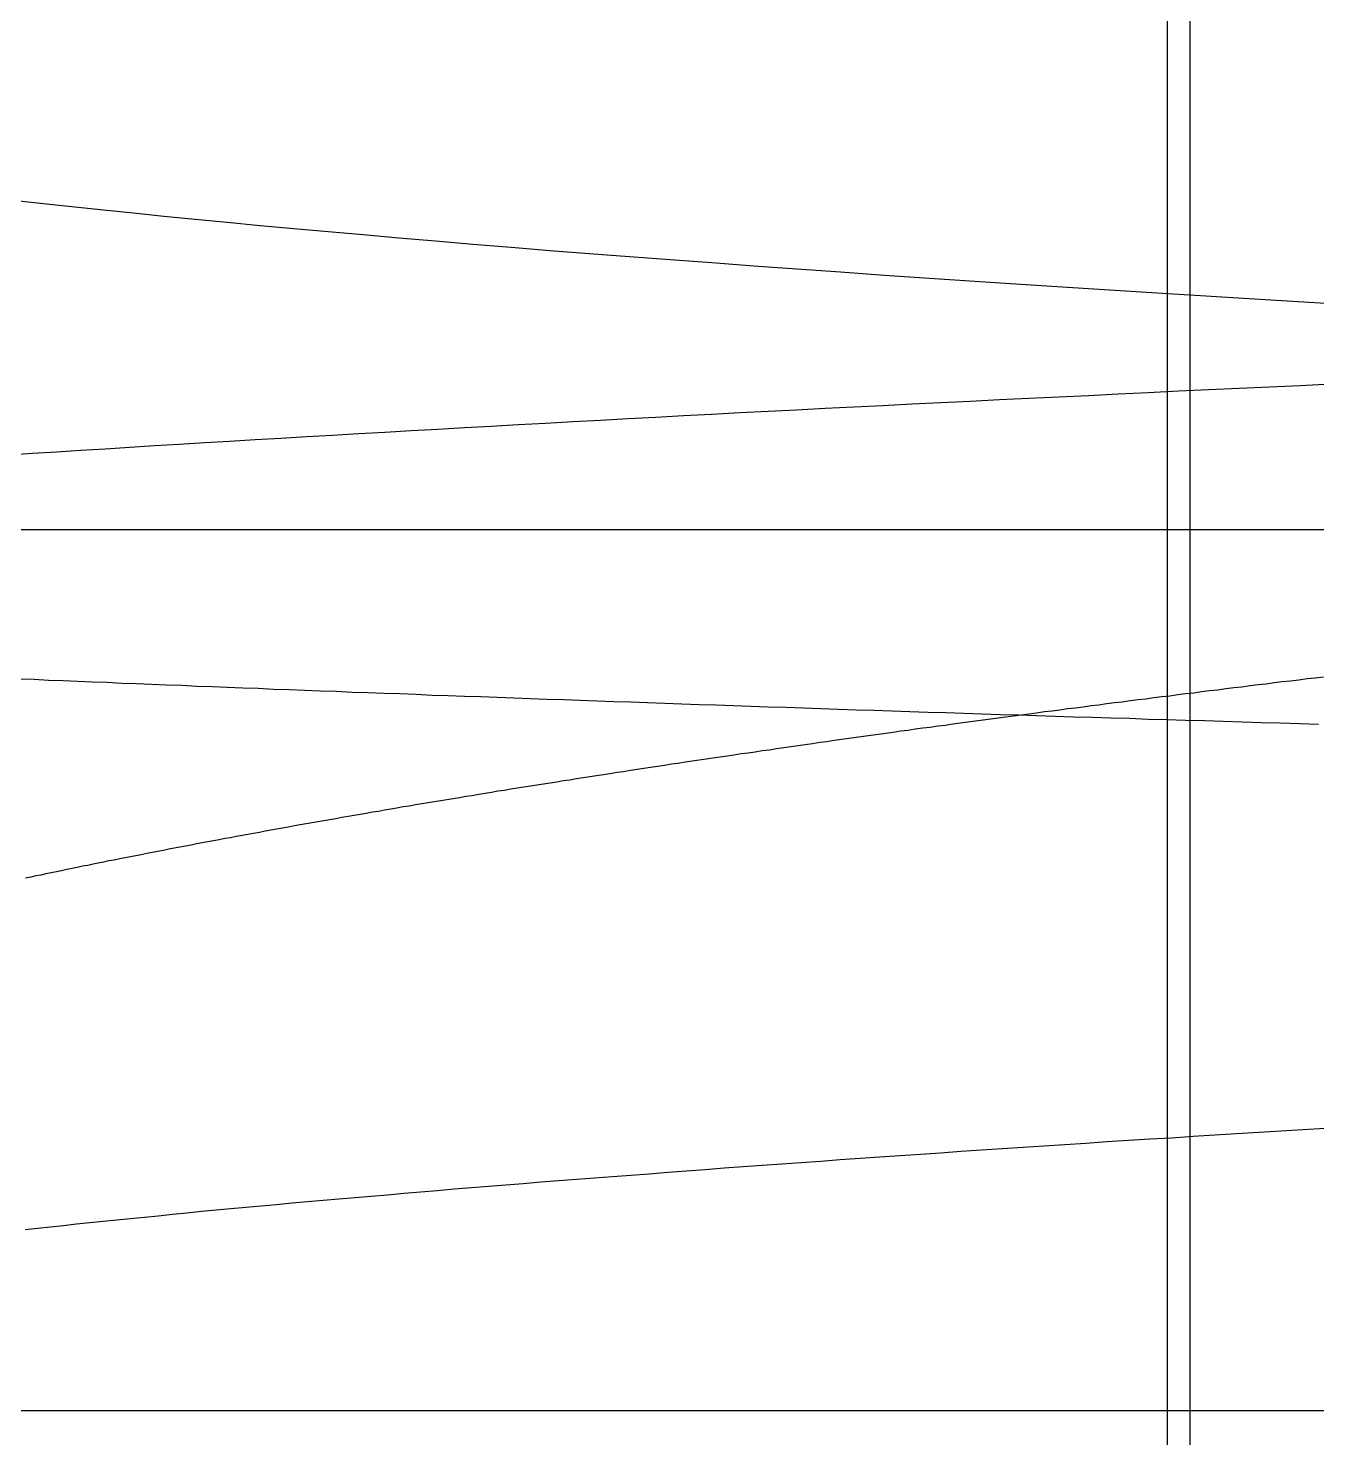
# Model space of a CAD drawing. Header units: millimetres. Extents: x 0 to 36.4, y -3.4 to 62.
# Drawn here: x 30.147 to 30.705, y 55.381 to 55.992 of the extents above; entities that cross this region are included whole.
import ezdxf

# ---------------------------------------------------------------- set-up
doc = ezdxf.new("R2010")
doc.units = ezdxf.units.MM

msp = doc.modelspace()

# ---------------------------------------------------------------- linework, layer by layer
at = {"color": 7, "linetype": 'Continuous'}
for p, q in [((30.6506, 54.7692), (30.6506, 59.8692)), ((30.6406, 59.7992), (30.6406, 52.4992)), ((30.143, 55.9169), (30.1549, 55.9156)), ((30.1549, 55.9156), (30.1671, 55.9142)), ((30.1671, 55.9142), (30.1796, 55.9129)), ((30.1796, 55.9129), (30.1925, 55.9116)), ((30.1925, 55.9116), (30.2057, 55.9102)), ((30.2057, 55.9102), (30.2193, 55.9089)), ((30.2193, 55.9089), (30.2332, 55.9076)), ((30.2332, 55.9076), (30.2474, 55.9062)), ((30.2474, 55.9062), (30.262, 55.9049)), ((30.262, 55.9049), (30.2769, 55.9035)), ((30.2769, 55.9035), (30.2921, 55.9022)), ((30.2921, 55.9022), (30.3076, 55.9008)), ((30.3076, 55.9008), (30.3235, 55.8995)), ((30.3235, 55.8995), (30.3397, 55.8981)), ((30.3397, 55.8981), (30.3562, 55.8968)), ((30.3562, 55.8968), (30.373, 55.8954)), ((30.373, 55.8954), (30.3901, 55.8941)), ((30.3901, 55.8941), (30.4075, 55.8928)), ((30.4075, 55.8928), (30.4252, 55.8914)), ((30.4252, 55.8914), (30.4432, 55.8901)), ((30.4432, 55.8901), (30.4615, 55.8887)), ((30.4615, 55.8887), (30.4801, 55.8874)), ((30.4801, 55.8874), (30.499, 55.8861)), ((30.499, 55.8861), (30.5181, 55.8847)), ((30.5181, 55.8847), (30.5375, 55.8834)), ((30.5375, 55.8834), (30.5572, 55.8821)), ((30.5572, 55.8821), (30.5772, 55.8808)), ((30.5772, 55.8808), (30.5974, 55.8794)), ((30.5974, 55.8794), (30.6179, 55.8781)), ((30.6179, 55.8781), (30.6386, 55.8768)), ((30.6386, 55.8768), (30.6596, 55.8755)), ((30.6596, 55.8755), (30.6808, 55.8742)), ((30.6808, 55.8742), (30.7022, 55.8729)), ((30.7022, 55.8729), (30.7239, 55.8716)), ((30.5936, 55.8318), (30.5807, 55.8312)), ((30.6065, 55.8324), (30.5936, 55.8318)), ((30.6194, 55.833), (30.6065, 55.8324)), ((30.6324, 55.8337), (30.6194, 55.833)), ((30.6455, 55.8343), (30.6324, 55.8337)), ((30.6586, 55.8349), (30.6455, 55.8343)), ((30.6718, 55.8355), (30.6586, 55.8349)), ((30.685, 55.8361), (30.6718, 55.8355)), ((30.6982, 55.8367), (30.685, 55.8361)), ((30.7115, 55.8374), (30.6982, 55.8367)), ((30.4676, 55.8255), (30.4553, 55.8249)), ((30.4799, 55.8261), (30.4676, 55.8255)), ((30.4923, 55.8268), (30.4799, 55.8261)), ((30.5048, 55.8274), (30.4923, 55.8268)), ((30.5173, 55.828), (30.5048, 55.8274)), ((30.5299, 55.8287), (30.5173, 55.828)), ((30.5425, 55.8293), (30.5299, 55.8287)), ((30.5552, 55.8299), (30.5425, 55.8293)), ((30.5679, 55.8306), (30.5552, 55.8299)), ((30.5807, 55.8312), (30.5679, 55.8306)), ((30.3476, 55.8191), (30.336, 55.8184)), ((30.3593, 55.8197), (30.3476, 55.8191)), ((30.3711, 55.8204), (30.3593, 55.8197)), ((30.383, 55.821), (30.3711, 55.8204)), ((30.3949, 55.8216), (30.383, 55.821)), ((30.4068, 55.8223), (30.3949, 55.8216)), ((30.4189, 55.8229), (30.4068, 55.8223)), ((30.431, 55.8236), (30.4189, 55.8229)), ((30.4431, 55.8242), (30.431, 55.8236)), ((30.4553, 55.8249), (30.4431, 55.8242)), ((30.2453, 55.8132), (30.2342, 55.8125)), ((30.2564, 55.8138), (30.2453, 55.8132)), ((30.2675, 55.8145), (30.2564, 55.8138)), ((30.2788, 55.8151), (30.2675, 55.8145)), ((30.2901, 55.8158), (30.2788, 55.8151)), ((30.3015, 55.8165), (30.2901, 55.8158)), ((30.3129, 55.8171), (30.3015, 55.8165)), ((30.3244, 55.8178), (30.3129, 55.8171)), ((30.336, 55.8184), (30.3244, 55.8178)), ((30.1487, 55.8073), (30.1383, 55.8066)), ((30.1591, 55.8079), (30.1487, 55.8073)), ((30.1696, 55.8086), (30.1591, 55.8079)), ((30.1802, 55.8092), (30.1696, 55.8086)), ((30.1909, 55.8099), (30.1802, 55.8092)), ((30.2016, 55.8106), (30.1909, 55.8099)), ((30.2124, 55.8112), (30.2016, 55.8106)), ((30.2233, 55.8119), (30.2124, 55.8112)), ((30.2342, 55.8125), (30.2233, 55.8119)), ((31.3382, 55.7742), (29.7376, 55.7742)), ((30.1495, 55.7093), (30.1433, 55.7095)), ((30.1557, 55.709), (30.1495, 55.7093)), ((30.7012, 55.7096), (30.6976, 55.7091)), ((30.7047, 55.71), (30.7012, 55.7096)), ((30.7083, 55.7104), (30.7047, 55.71)), ((30.162, 55.7088), (30.1557, 55.709)), ((30.1683, 55.7085), (30.162, 55.7088)), ((30.1747, 55.7082), (30.1683, 55.7085)), ((30.1811, 55.708), (30.1747, 55.7082)), ((30.1875, 55.7077), (30.1811, 55.708)), ((30.1939, 55.7075), (30.1875, 55.7077)), ((30.2004, 55.7072), (30.1939, 55.7075)), ((30.2069, 55.7069), (30.2004, 55.7072)), ((30.2135, 55.7067), (30.2069, 55.7069)), ((30.22, 55.7064), (30.2135, 55.7067)), ((30.2266, 55.7062), (30.22, 55.7064)), ((30.2332, 55.7059), (30.2266, 55.7062)), ((30.2399, 55.7056), (30.2332, 55.7059)), ((30.2466, 55.7054), (30.2399, 55.7056)), ((30.2533, 55.7051), (30.2466, 55.7054)), ((30.26, 55.7049), (30.2533, 55.7051)), ((30.2668, 55.7046), (30.26, 55.7049)), ((30.2736, 55.7043), (30.2668, 55.7046)), ((30.2804, 55.7041), (30.2736, 55.7043)), ((30.2873, 55.7038), (30.2804, 55.7041)), ((30.2941, 55.7036), (30.2873, 55.7038)), ((30.3011, 55.7033), (30.2941, 55.7036)), ((30.308, 55.7031), (30.3011, 55.7033)), ((30.315, 55.7028), (30.308, 55.7031)), ((30.6486, 55.7031), (30.6452, 55.7027)), ((30.6521, 55.7035), (30.6486, 55.7031)), ((30.6555, 55.704), (30.6521, 55.7035)), ((30.659, 55.7044), (30.6555, 55.704)), ((30.6625, 55.7048), (30.659, 55.7044)), ((30.666, 55.7053), (30.6625, 55.7048)), ((30.6695, 55.7057), (30.666, 55.7053)), ((30.673, 55.7061), (30.6695, 55.7057)), ((30.6765, 55.7066), (30.673, 55.7061)), ((30.68, 55.707), (30.6765, 55.7066)), ((30.6835, 55.7074), (30.68, 55.707)), ((30.687, 55.7079), (30.6835, 55.7074)), ((30.6905, 55.7083), (30.687, 55.7079)), ((30.6941, 55.7087), (30.6905, 55.7083)), ((30.6976, 55.7091), (30.6941, 55.7087)), ((30.322, 55.7025), (30.315, 55.7028)), ((30.329, 55.7023), (30.322, 55.7025)), ((30.336, 55.702), (30.329, 55.7023)), ((30.3431, 55.7018), (30.336, 55.702)), ((30.3502, 55.7015), (30.3431, 55.7018)), ((30.3574, 55.7013), (30.3502, 55.7015)), ((30.3645, 55.701), (30.3574, 55.7013)), ((30.3717, 55.7007), (30.3645, 55.701)), ((30.3789, 55.7005), (30.3717, 55.7007)), ((30.3862, 55.7002), (30.3789, 55.7005)), ((30.3935, 55.7), (30.3862, 55.7002)), ((30.4008, 55.6997), (30.3935, 55.7)), ((30.4081, 55.6995), (30.4008, 55.6997)), ((30.4154, 55.6992), (30.4081, 55.6995)), ((30.4228, 55.6989), (30.4154, 55.6992)), ((30.4302, 55.6987), (30.4228, 55.6989)), ((30.4377, 55.6984), (30.4302, 55.6987)), ((30.4451, 55.6982), (30.4377, 55.6984)), ((30.4526, 55.6979), (30.4451, 55.6982)), ((30.4602, 55.6977), (30.4526, 55.6979)), ((30.4677, 55.6974), (30.4602, 55.6977)), ((30.4753, 55.6972), (30.4677, 55.6974)), ((30.4829, 55.6969), (30.4753, 55.6972)), ((30.4905, 55.6966), (30.4829, 55.6969)), ((30.6008, 55.697), (30.5974, 55.6966)), ((30.6042, 55.6974), (30.6008, 55.697)), ((30.6076, 55.6979), (30.6042, 55.6974)), ((30.611, 55.6983), (30.6076, 55.6979)), ((30.6143, 55.6988), (30.611, 55.6983)), ((30.6177, 55.6992), (30.6143, 55.6988)), ((30.6211, 55.6996), (30.6177, 55.6992)), ((30.6246, 55.7001), (30.6211, 55.6996)), ((30.628, 55.7005), (30.6246, 55.7001)), ((30.6314, 55.7009), (30.628, 55.7005)), ((30.6348, 55.7014), (30.6314, 55.7009)), ((30.6383, 55.7018), (30.6348, 55.7014)), ((30.6417, 55.7022), (30.6383, 55.7018)), ((30.6452, 55.7027), (30.6417, 55.7022)), ((30.4982, 55.6964), (30.4905, 55.6966)), ((30.5058, 55.6961), (30.4982, 55.6964)), ((30.5135, 55.6959), (30.5058, 55.6961)), ((30.5213, 55.6956), (30.5135, 55.6959)), ((30.529, 55.6954), (30.5213, 55.6956)), ((30.5368, 55.6951), (30.529, 55.6954)), ((30.5446, 55.6949), (30.5368, 55.6951)), ((30.5525, 55.6946), (30.5446, 55.6949)), ((30.5542, 55.6909), (30.551, 55.6904)), ((30.5603, 55.6944), (30.5525, 55.6946)), ((30.5575, 55.6913), (30.5542, 55.6909)), ((30.5608, 55.6917), (30.5575, 55.6913)), ((30.5682, 55.6941), (30.5603, 55.6944)), ((30.5641, 55.6922), (30.5608, 55.6917)), ((30.5674, 55.6926), (30.5641, 55.6922)), ((30.5707, 55.6931), (30.5674, 55.6926)), ((30.5761, 55.6939), (30.5682, 55.6941)), ((30.574, 55.6935), (30.5707, 55.6931)), ((30.5774, 55.6939), (30.574, 55.6935)), ((30.5841, 55.6936), (30.5761, 55.6939)), ((30.5807, 55.6944), (30.5774, 55.6939)), ((30.584, 55.6948), (30.5807, 55.6944)), ((30.5874, 55.6953), (30.584, 55.6948)), ((30.592, 55.6934), (30.5841, 55.6936)), ((30.5907, 55.6957), (30.5874, 55.6953)), ((30.5941, 55.6961), (30.5907, 55.6957)), ((30.6, 55.6931), (30.592, 55.6934)), ((30.5974, 55.6966), (30.5941, 55.6961)), ((30.6081, 55.6929), (30.6, 55.6931)), ((30.6161, 55.6926), (30.6081, 55.6929)), ((30.6242, 55.6924), (30.6161, 55.6926)), ((30.6323, 55.6921), (30.6242, 55.6924)), ((30.6404, 55.6919), (30.6323, 55.6921)), ((30.6485, 55.6916), (30.6404, 55.6919)), ((30.6567, 55.6914), (30.6485, 55.6916)), ((30.6649, 55.6911), (30.6567, 55.6914)), ((30.6731, 55.6909), (30.6649, 55.6911)), ((30.6813, 55.6906), (30.6731, 55.6909)), ((30.5122, 55.6851), (30.509, 55.6846)), ((30.5154, 55.6855), (30.5122, 55.6851)), ((30.5186, 55.686), (30.5154, 55.6855)), ((30.5218, 55.6864), (30.5186, 55.686)), ((30.525, 55.6869), (30.5218, 55.6864)), ((30.5282, 55.6873), (30.525, 55.6869)), ((30.5314, 55.6878), (30.5282, 55.6873)), ((30.5347, 55.6882), (30.5314, 55.6878)), ((30.5379, 55.6886), (30.5347, 55.6882)), ((30.5412, 55.6891), (30.5379, 55.6886)), ((30.5444, 55.6895), (30.5412, 55.6891)), ((30.5477, 55.69), (30.5444, 55.6895)), ((30.551, 55.6904), (30.5477, 55.69)), ((30.6896, 55.6904), (30.6813, 55.6906)), ((30.6979, 55.6901), (30.6896, 55.6904)), ((30.7062, 55.6899), (30.6979, 55.6901)), ((30.4682, 55.6788), (30.4651, 55.6784)), ((30.4713, 55.6793), (30.4682, 55.6788)), ((30.4744, 55.6797), (30.4713, 55.6793)), ((30.4775, 55.6802), (30.4744, 55.6797)), ((30.4806, 55.6806), (30.4775, 55.6802)), ((30.4837, 55.6811), (30.4806, 55.6806)), ((30.4869, 55.6815), (30.4837, 55.6811)), ((30.49, 55.682), (30.4869, 55.6815)), ((30.4931, 55.6824), (30.49, 55.682)), ((30.4963, 55.6829), (30.4931, 55.6824)), ((30.4995, 55.6833), (30.4963, 55.6829)), ((30.5026, 55.6838), (30.4995, 55.6833)), ((30.5058, 55.6842), (30.5026, 55.6838)), ((30.509, 55.6846), (30.5058, 55.6842)), ((30.4257, 55.6726), (30.4227, 55.6721)), ((30.4287, 55.673), (30.4257, 55.6726)), ((30.4317, 55.6735), (30.4287, 55.673)), ((30.4347, 55.6739), (30.4317, 55.6735)), ((30.4377, 55.6744), (30.4347, 55.6739)), ((30.4407, 55.6748), (30.4377, 55.6744)), ((30.4437, 55.6753), (30.4407, 55.6748)), ((30.4468, 55.6757), (30.4437, 55.6753)), ((30.4498, 55.6762), (30.4468, 55.6757)), ((30.4528, 55.6766), (30.4498, 55.6762)), ((30.4559, 55.6771), (30.4528, 55.6766)), ((30.459, 55.6775), (30.4559, 55.6771)), ((30.462, 55.6779), (30.459, 55.6775)), ((30.4651, 55.6784), (30.462, 55.6779)), ((30.3875, 55.6667), (30.3846, 55.6663)), ((30.3904, 55.6672), (30.3875, 55.6667)), ((30.3933, 55.6676), (30.3904, 55.6672)), ((30.3962, 55.6681), (30.3933, 55.6676)), ((30.3991, 55.6685), (30.3962, 55.6681)), ((30.402, 55.669), (30.3991, 55.6685)), ((30.405, 55.6694), (30.402, 55.669)), ((30.4079, 55.6699), (30.405, 55.6694)), ((30.4108, 55.6703), (30.4079, 55.6699)), ((30.4138, 55.6708), (30.4108, 55.6703)), ((30.4167, 55.6712), (30.4138, 55.6708)), ((30.4197, 55.6717), (30.4167, 55.6712)), ((30.4227, 55.6721), (30.4197, 55.6717)), ((30.3477, 55.6604), (30.345, 55.66)), ((30.3505, 55.6609), (30.3477, 55.6604)), ((30.3533, 55.6613), (30.3505, 55.6609)), ((30.3561, 55.6618), (30.3533, 55.6613)), ((30.3589, 55.6622), (30.3561, 55.6618)), ((30.3618, 55.6627), (30.3589, 55.6622)), ((30.3646, 55.6631), (30.3618, 55.6627)), ((30.3674, 55.6636), (30.3646, 55.6631)), ((30.3703, 55.664), (30.3674, 55.6636)), ((30.3731, 55.6645), (30.3703, 55.664)), ((30.376, 55.6649), (30.3731, 55.6645)), ((30.3788, 55.6654), (30.376, 55.6649)), ((30.3817, 55.6658), (30.3788, 55.6654)), ((30.3846, 55.6663), (30.3817, 55.6658)), ((30.3121, 55.6545), (30.3094, 55.6541)), ((30.3148, 55.655), (30.3121, 55.6545)), ((30.3175, 55.6554), (30.3148, 55.655)), ((30.3202, 55.6559), (30.3175, 55.6554)), ((30.3229, 55.6563), (30.3202, 55.6559)), ((30.3257, 55.6568), (30.3229, 55.6563)), ((30.3284, 55.6572), (30.3257, 55.6568)), ((30.3311, 55.6577), (30.3284, 55.6572)), ((30.3339, 55.6581), (30.3311, 55.6577)), ((30.3366, 55.6586), (30.3339, 55.6581)), ((30.3394, 55.659), (30.3366, 55.6586)), ((30.3422, 55.6595), (30.3394, 55.659)), ((30.345, 55.66), (30.3422, 55.6595)), ((30.2751, 55.6481), (30.2725, 55.6477)), ((30.2777, 55.6486), (30.2751, 55.6481)), ((30.2803, 55.649), (30.2777, 55.6486)), ((30.2829, 55.6495), (30.2803, 55.649)), ((30.2856, 55.65), (30.2829, 55.6495)), ((30.2882, 55.6504), (30.2856, 55.65)), ((30.2908, 55.6509), (30.2882, 55.6504)), ((30.2934, 55.6513), (30.2908, 55.6509)), ((30.2961, 55.6518), (30.2934, 55.6513)), ((30.2987, 55.6522), (30.2961, 55.6518)), ((30.3014, 55.6527), (30.2987, 55.6522)), ((30.3041, 55.6531), (30.3014, 55.6527)), ((30.3067, 55.6536), (30.3041, 55.6531)), ((30.3094, 55.6541), (30.3067, 55.6536)), ((30.2421, 55.6422), (30.2396, 55.6417)), ((30.2446, 55.6426), (30.2421, 55.6422)), ((30.2471, 55.6431), (30.2446, 55.6426)), ((30.2496, 55.6436), (30.2471, 55.6431)), ((30.2521, 55.644), (30.2496, 55.6436)), ((30.2546, 55.6445), (30.2521, 55.644)), ((30.2572, 55.6449), (30.2546, 55.6445)), ((30.2597, 55.6454), (30.2572, 55.6449)), ((30.2623, 55.6459), (30.2597, 55.6454)), ((30.2648, 55.6463), (30.2623, 55.6459)), ((30.2674, 55.6468), (30.2648, 55.6463)), ((30.27, 55.6472), (30.2674, 55.6468)), ((30.2725, 55.6477), (30.27, 55.6472)), ((30.2078, 55.6358), (30.2054, 55.6353)), ((30.2102, 55.6362), (30.2078, 55.6358)), ((30.2126, 55.6367), (30.2102, 55.6362)), ((30.2151, 55.6371), (30.2126, 55.6367)), ((30.2175, 55.6376), (30.2151, 55.6371)), ((30.2199, 55.6381), (30.2175, 55.6376)), ((30.2223, 55.6385), (30.2199, 55.6381)), ((30.2248, 55.639), (30.2223, 55.6385)), ((30.2272, 55.6394), (30.2248, 55.639)), ((30.2297, 55.6399), (30.2272, 55.6394)), ((30.2321, 55.6404), (30.2297, 55.6399)), ((30.2346, 55.6408), (30.2321, 55.6404)), ((30.2371, 55.6413), (30.2346, 55.6408)), ((30.2396, 55.6417), (30.2371, 55.6413)), ((30.1773, 55.6297), (30.175, 55.6293)), ((30.1796, 55.6302), (30.1773, 55.6297)), ((30.1819, 55.6307), (30.1796, 55.6302)), ((30.1842, 55.6311), (30.1819, 55.6307)), ((30.1866, 55.6316), (30.1842, 55.6311)), ((30.1889, 55.6321), (30.1866, 55.6316)), ((30.1912, 55.6325), (30.1889, 55.6321)), ((30.1936, 55.633), (30.1912, 55.6325)), ((30.1959, 55.6334), (30.1936, 55.633)), ((30.1983, 55.6339), (30.1959, 55.6334)), ((30.2007, 55.6344), (30.1983, 55.6339)), ((30.2031, 55.6348), (30.2007, 55.6344)), ((30.2054, 55.6353), (30.2031, 55.6348)), ((30.148, 55.6237), (30.1458, 55.6232)), ((30.1502, 55.6242), (30.148, 55.6237)), ((30.1524, 55.6246), (30.1502, 55.6242)), ((30.1546, 55.6251), (30.1524, 55.6246)), ((30.1569, 55.6256), (30.1546, 55.6251)), ((30.1591, 55.626), (30.1569, 55.6256)), ((30.1613, 55.6265), (30.1591, 55.626)), ((30.1636, 55.627), (30.1613, 55.6265)), ((30.1659, 55.6274), (30.1636, 55.627)), ((30.1681, 55.6279), (30.1659, 55.6274)), ((30.1704, 55.6284), (30.1681, 55.6279)), ((30.1727, 55.6288), (30.1704, 55.6284)), ((30.175, 55.6293), (30.1727, 55.6288)), ((30.6898, 55.5136), (30.6803, 55.513)), ((30.6994, 55.5142), (30.6898, 55.5136)), ((30.7091, 55.5148), (30.6994, 55.5142)), ((30.5962, 55.5077), (30.5871, 55.5071)), ((30.6053, 55.5083), (30.5962, 55.5077)), ((30.6145, 55.5089), (30.6053, 55.5083)), ((30.6238, 55.5095), (30.6145, 55.5089)), ((30.6331, 55.5101), (30.6238, 55.5095)), ((30.6424, 55.5106), (30.6331, 55.5101)), ((30.6518, 55.5112), (30.6424, 55.5106)), ((30.6612, 55.5118), (30.6518, 55.5112)), ((30.6707, 55.5124), (30.6612, 55.5118)), ((30.6803, 55.513), (30.6707, 55.5124)), ((30.5075, 55.5017), (30.4989, 55.5011)), ((30.5161, 55.5023), (30.5075, 55.5017)), ((30.5248, 55.5029), (30.5161, 55.5023)), ((30.5336, 55.5035), (30.5248, 55.5029)), ((30.5424, 55.5041), (30.5336, 55.5035)), ((30.5512, 55.5047), (30.5424, 55.5041)), ((30.5601, 55.5053), (30.5512, 55.5047)), ((30.5691, 55.5059), (30.5601, 55.5053)), ((30.5781, 55.5065), (30.5691, 55.5059)), ((30.5871, 55.5071), (30.5781, 55.5065)), ((30.4241, 55.4956), (30.4161, 55.495)), ((30.4322, 55.4962), (30.4241, 55.4956)), ((30.4404, 55.4968), (30.4322, 55.4962)), ((30.4486, 55.4975), (30.4404, 55.4968)), ((30.4568, 55.4981), (30.4486, 55.4975)), ((30.4651, 55.4987), (30.4568, 55.4981)), ((30.4735, 55.4993), (30.4651, 55.4987)), ((30.4819, 55.4999), (30.4735, 55.4993)), ((30.4904, 55.5005), (30.4819, 55.4999)), ((30.4989, 55.5011), (30.4904, 55.5005)), ((30.3464, 55.4896), (30.339, 55.489)), ((30.3539, 55.4902), (30.3464, 55.4896)), ((30.3615, 55.4908), (30.3539, 55.4902)), ((30.3691, 55.4914), (30.3615, 55.4908)), ((30.3768, 55.492), (30.3691, 55.4914)), ((30.3845, 55.4926), (30.3768, 55.492)), ((30.3923, 55.4932), (30.3845, 55.4926)), ((30.4002, 55.4938), (30.3923, 55.4932)), ((30.4081, 55.4944), (30.4002, 55.4938)), ((30.4161, 55.495), (30.4081, 55.4944)), ((30.2748, 55.4835), (30.2679, 55.4829)), ((30.2816, 55.4841), (30.2748, 55.4835)), ((30.2886, 55.4847), (30.2816, 55.4841)), ((30.2956, 55.4853), (30.2886, 55.4847)), ((30.3027, 55.4859), (30.2956, 55.4853)), ((30.3098, 55.4865), (30.3027, 55.4859)), ((30.317, 55.4871), (30.3098, 55.4865)), ((30.3243, 55.4877), (30.317, 55.4871)), ((30.3316, 55.4884), (30.3243, 55.4877)), ((30.339, 55.489), (30.3316, 55.4884)), ((30.2095, 55.4774), (30.2033, 55.4768)), ((30.2157, 55.478), (30.2095, 55.4774)), ((30.222, 55.4787), (30.2157, 55.478)), ((30.2284, 55.4793), (30.222, 55.4787)), ((30.2348, 55.4799), (30.2284, 55.4793)), ((30.2413, 55.4805), (30.2348, 55.4799)), ((30.2479, 55.4811), (30.2413, 55.4805)), ((30.2545, 55.4817), (30.2479, 55.4811)), ((30.2612, 55.4823), (30.2545, 55.4817)), ((30.2679, 55.4829), (30.2612, 55.4823)), ((30.151, 55.4714), (30.1456, 55.4708)), ((30.1566, 55.472), (30.151, 55.4714)), ((30.1622, 55.4726), (30.1566, 55.472)), ((30.1678, 55.4732), (30.1622, 55.4726)), ((30.1736, 55.4738), (30.1678, 55.4732)), ((30.1794, 55.4744), (30.1736, 55.4738)), ((30.1853, 55.475), (30.1794, 55.4744)), ((30.1912, 55.4756), (30.1853, 55.475)), ((30.1973, 55.4762), (30.1912, 55.4756)), ((30.2033, 55.4768), (30.1973, 55.4762)), ((31.8629, 55.3923), (29.94749, 55.3923))]:
    msp.add_line(p, q, dxfattribs=at)

doc.saveas('drawing.dxf')
